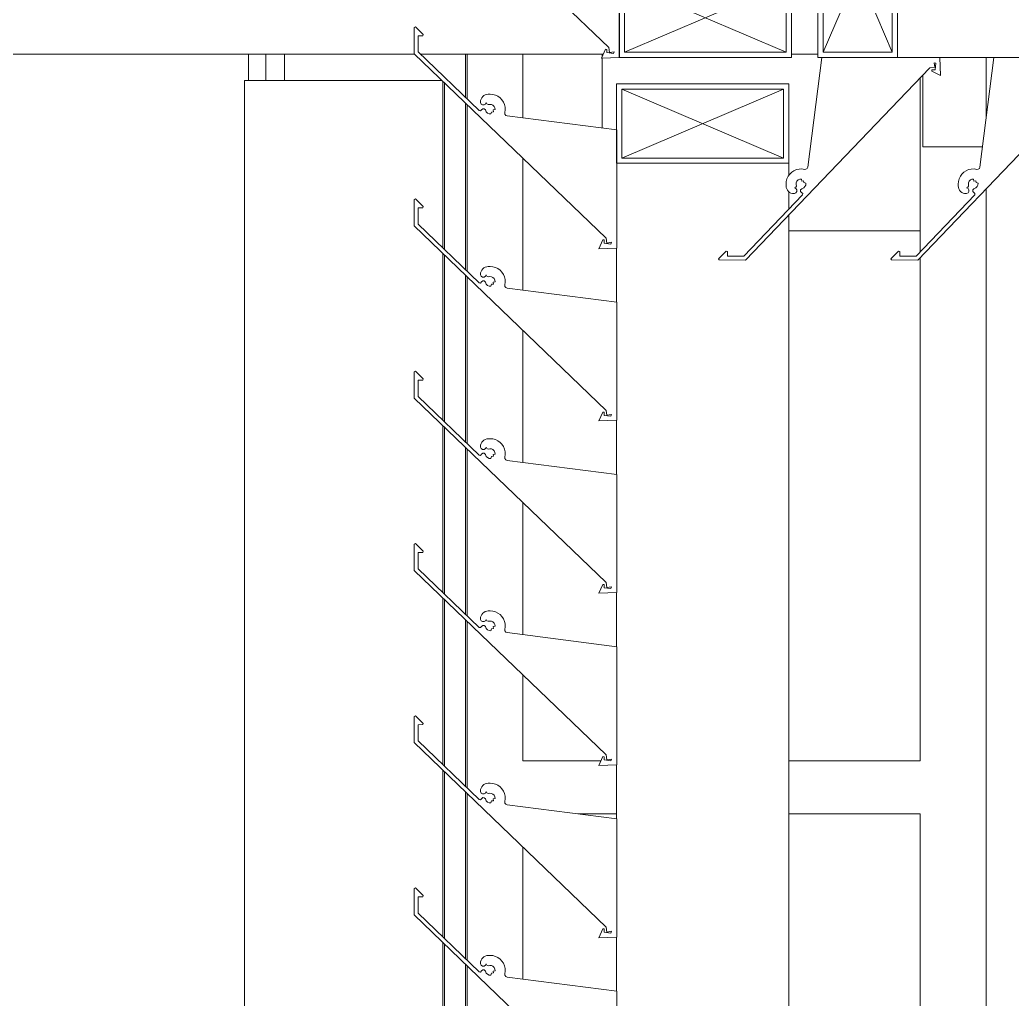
# Model space of a CAD drawing. Header units: millimetres. Extents: x -220592 to 404889, y -217665 to 38245.
# Drawn here: x 7563.084 to 7566.83, y -48113.593 to -48109.898 of the extents above; entities that cross this region are included whole.
import ezdxf

# ---------------------------------------------------------------- set-up
doc = ezdxf.new("R2010")
doc.units = ezdxf.units.MM
doc.linetypes.add('XKITLINE00', pattern=[0])
doc.layers.add('000 - 0_HIDE_OBJ_FRAMING_DEF_SUB_1', color=7, linetype='Continuous')
doc.layers.add('Part', color=7, linetype='Continuous', lineweight=0)

# ---------------------------------------------------------------- blocks, each defined once
blk = doc.blocks.new('*A13531')
at = {"layer": '000 - 0_HIDE_OBJ_FRAMING_DEF_SUB_1', "color": 7, "linetype": 'XKITLINE00', "lineweight": 0}
for p, q in [((-170.913334, 99.94836), (-170.913334, 100.175601)), ((-170.913334, 67.570805), (-170.913334, 99.680387))]:
    blk.add_line(p, q, dxfattribs=at)
blk = doc.blocks.new('*A13542')
at = {"layer": 'Part', "color": 7, "linetype": 'XKITLINE00', "lineweight": 0}
for p, q in [((-172.663349, 99.947415), (-172.663349, 100.188511)), ((-171.163349, 99.441698), (-171.163349, 100.096961)), ((-172.663349, 99.297415), (-172.663349, 99.796167)), ((-171.163349, 97.520764), (-171.163349, 99.420002)), ((-172.663349, 98.647415), (-172.663349, 99.146167)), ((-172.663349, 97.997415), (-172.663349, 98.496167)), ((-172.663349, 97.520764), (-172.663349, 97.846167)), ((-172.663349, 97.520764), (-172.368215, 97.520764)), ((-171.658652, 97.520764), (-171.163349, 97.520764))]:
    blk.add_line(p, q, dxfattribs=at)
blk = doc.blocks.new('*A13543')
at = {"layer": 'Part', "color": 7, "linetype": 'XKITLINE00', "lineweight": 0}
for p, q in [((-173.068143, 99.641486), (-173.072824, 99.639018)), ((-173.039494, 99.612598), (-173.068143, 99.641486)), ((-173.072824, 99.639018), (-173.073377, 99.539867)), ((-173.058341, 99.546233), (-173.057999, 99.60758)), ((-173.057999, 99.60758), (-173.040579, 99.607677)), ((-173.040579, 99.607677), (-173.039494, 99.612598)), ((-173.073377, 99.539867), (-172.348255, 98.843621)), ((-172.827326, 99.324831), (-173.058341, 99.546233)), ((-172.814002, 99.377895), (-172.817674, 99.373452)), ((-172.809549, 99.381553), (-172.814002, 99.377895)), ((-172.804479, 99.384293), (-172.809549, 99.381553)), ((-172.798978, 99.386012), (-172.804479, 99.384293)), ((-172.79325, 99.386648), (-172.798978, 99.386012)), ((-172.786451, 99.386746), (-172.79325, 99.386648)), ((-172.776238, 99.385961), (-172.786451, 99.386746)), ((-172.766337, 99.383338), (-172.776238, 99.385961)), ((-172.757074, 99.378965), (-172.766337, 99.383338)), ((-172.748758, 99.372986), (-172.757074, 99.378965)), ((-172.822163, 99.362893), (-172.822659, 99.355123)), ((-172.822659, 99.355123), (-172.820019, 99.349649)), ((-172.820428, 99.368389), (-172.822163, 99.362893)), ((-172.817674, 99.373452), (-172.820428, 99.368389)), ((-172.820019, 99.349649), (-172.814875, 99.346412)), ((-172.814875, 99.346412), (-172.808797, 99.3464)), ((-172.808797, 99.3464), (-172.803641, 99.349618)), ((-172.803641, 99.349618), (-172.800699, 99.35509)), ((-172.800699, 99.35509), (-172.798669, 99.350109)), ((-172.798669, 99.350109), (-172.793858, 99.347702)), ((-172.793858, 99.347702), (-172.78794, 99.348607)), ((-172.78794, 99.348607), (-172.78144, 99.348263)), ((-172.78144, 99.348263), (-172.775472, 99.345665)), ((-172.775472, 99.345665), (-172.77079, 99.341143)), ((-172.77079, 99.341143), (-172.767988, 99.335269)), ((-172.741662, 99.3656), (-172.748758, 99.372986)), ((-172.736022, 99.35705), (-172.741662, 99.3656)), ((-172.732024, 99.34762), (-172.736022, 99.35705)), ((-172.729801, 99.337621), (-172.732024, 99.34762)), ((-172.822166, 99.323739), (-172.827326, 99.324831)), ((-172.818512, 99.328366), (-172.822166, 99.323739)), ((-172.814048, 99.33222), (-172.818512, 99.328366)), ((-172.808154, 99.332014), (-172.814048, 99.33222)), ((-172.803971, 99.327857), (-172.808154, 99.332014)), ((-172.800857, 99.320283), (-172.803971, 99.327857)), ((-172.79619, 99.315497), (-172.800857, 99.320283)), ((-172.790114, 99.312707), (-172.79619, 99.315497)), ((-172.783442, 99.312284), (-172.790114, 99.312707)), ((-172.78112, 99.319675), (-172.783442, 99.312284)), ((-172.773955, 99.320619), (-172.78112, 99.319675)), ((-172.767418, 99.328785), (-172.775124, 99.327679)), ((-172.775124, 99.327679), (-172.773955, 99.320619)), ((-172.767988, 99.335269), (-172.767418, 99.328785)), ((-172.730912, 99.317251), (-172.729426, 99.327385)), ((-172.730672, 99.311728), (-172.730912, 99.317251)), ((-172.727536, 99.307177), (-172.730672, 99.311728)), ((-172.729426, 99.327385), (-172.729801, 99.337621)), ((-172.722461, 99.304987), (-172.727536, 99.307177)), ((-172.308455, 99.251957), (-172.722461, 99.304987)), ((-172.308462, 98.806287), (-172.308455, 99.251957)), ((-172.360613, 98.837152), (-172.376148, 98.803665)), ((-172.35549, 98.83674), (-172.360613, 98.837152)), ((-172.355361, 98.824549), (-172.35549, 98.83674)), ((-172.355361, 98.824549), (-172.330378, 98.821409)), ((-172.348255, 98.843621), (-172.345358, 98.825078)), ((-172.345358, 98.825078), (-172.328342, 98.827982)), ((-172.328342, 98.827982), (-172.330378, 98.821409)), ((-172.376148, 98.803665), (-172.308462, 98.806287))]:
    blk.add_line(p, q, dxfattribs=at)
blk = doc.blocks.new('*A13544')
at = {"layer": '000 - 0_HIDE_OBJ_FRAMING_DEF_SUB_1', "color": 7, "linetype": 'XKITLINE00', "lineweight": 0}
for p, q in [((-173.697937, 100.088511), (-173.697937, 100.188511)), ((-173.633058, 100.088511), (-173.633058, 100.188511)), ((-173.562852, 100.088511), (-173.562852, 100.188511)), ((-172.87913, 100.024479), (-172.87913, 100.188511)), ((-172.873025, 100.018628), (-172.873025, 100.188511)), ((-173.713199, 87.288511), (-173.713199, 100.088511)), ((-173.713199, 100.088511), (-172.967818, 100.088511)), ((-172.964598, 99.456391), (-172.964598, 100.08542)), ((-172.958493, 99.45054), (-172.958493, 100.079558)), ((-172.87913, 99.374479), (-172.87913, 100.003355)), ((-172.873025, 99.368628), (-172.873025, 99.997493)), ((-172.964598, 98.806391), (-172.964598, 99.43542)), ((-172.958493, 98.80054), (-172.958493, 99.429558)), ((-172.87913, 98.724479), (-172.87913, 99.353355)), ((-172.873025, 98.718628), (-172.873025, 99.347493)), ((-172.964598, 98.156391), (-172.964598, 98.78542)), ((-172.958493, 98.15054), (-172.958493, 98.779558)), ((-172.87913, 98.074479), (-172.87913, 98.703355)), ((-172.873025, 98.068628), (-172.873025, 98.697493)), ((-172.964598, 97.506391), (-172.964598, 98.13542)), ((-172.958493, 97.50054), (-172.958493, 98.129558)), ((-172.87913, 97.424479), (-172.87913, 98.053355)), ((-172.873025, 97.418628), (-172.873025, 98.047493)), ((-172.964598, 96.856391), (-172.964598, 97.48542)), ((-172.958493, 96.85054), (-172.958493, 97.479558)), ((-172.87913, 96.774479), (-172.87913, 97.403355)), ((-172.873025, 96.768628), (-172.873025, 97.397493)), ((-172.964598, 96.206391), (-172.964598, 96.83542)), ((-172.958493, 96.20054), (-172.958493, 96.829558)), ((-172.87913, 96.124479), (-172.87913, 96.753355)), ((-172.873025, 96.118628), (-172.873025, 96.747493))]:
    blk.add_line(p, q, dxfattribs=at)
blk = doc.blocks.new('*A13545')
at = {"layer": 'Part', "color": 7, "linetype": 'XKITLINE00', "lineweight": 0}
for p, q in [((-171.658652, 99.730736), (-171.658652, 99.776161)), ((-171.658652, 99.603111), (-171.658652, 99.669023)), ((-171.658652, 94.556275), (-171.658652, 99.581115)), ((-172.308652, 99.251982), (-172.308652, 99.456279)), ((-172.308652, 98.601982), (-172.308652, 98.806279)), ((-172.308652, 97.951982), (-172.308652, 98.156279)), ((-172.308652, 97.301982), (-172.308652, 97.506279)), ((-172.308652, 96.651982), (-172.308652, 96.856279))]:
    blk.add_line(p, q, dxfattribs=at)
blk = doc.blocks.new('*A13551')
at = {"layer": 'Part', "color": 7, "linetype": 'XKITLINE00', "lineweight": 0}
for p, q in [((-170.884201, 100.175799), (-170.937231, 99.761793)), ((-170.438531, 100.175791), (-170.884201, 100.175799)), ((-170.435909, 100.108106), (-170.438531, 100.175791)), ((-171.172111, 99.410877), (-170.475865, 100.135999)), ((-170.475865, 100.135999), (-170.457322, 100.138896)), ((-170.468984, 100.128764), (-170.469396, 100.123641)), ((-170.456793, 100.128893), (-170.468984, 100.128764)), ((-170.457322, 100.138896), (-170.460226, 100.155912)), ((-170.460226, 100.155912), (-170.453653, 100.153876)), ((-170.456793, 100.128893), (-170.453653, 100.153876)), ((-170.469396, 100.123641), (-170.435909, 100.108106)), ((-170.969865, 99.754453), (-170.979864, 99.75223)), ((-170.959629, 99.754828), (-170.969865, 99.754453)), ((-170.949495, 99.753342), (-170.959629, 99.754828)), ((-170.943972, 99.753581), (-170.949495, 99.753342)), ((-170.939421, 99.756718), (-170.943972, 99.753581)), ((-170.937231, 99.761793), (-170.939421, 99.756718)), ((-171.015582, 99.717917), (-171.018205, 99.708016)), ((-171.011209, 99.727179), (-171.015582, 99.717917)), ((-171.005231, 99.735496), (-171.011209, 99.727179)), ((-170.997844, 99.742592), (-171.005231, 99.735496)), ((-170.989294, 99.748232), (-170.997844, 99.742592)), ((-170.979864, 99.75223), (-170.989294, 99.748232)), ((-170.973387, 99.713464), (-170.967513, 99.716266)), ((-170.967513, 99.716266), (-170.961029, 99.716835)), ((-170.961029, 99.716835), (-170.959923, 99.709129)), ((-171.018205, 99.708016), (-171.01899, 99.697803)), ((-171.01899, 99.697803), (-171.018892, 99.691004)), ((-171.018892, 99.691004), (-171.018256, 99.685276)), ((-171.018256, 99.685276), (-171.016537, 99.679775)), ((-171.016537, 99.679775), (-171.013797, 99.674705)), ((-170.987334, 99.683555), (-170.982353, 99.685585)), ((-170.981862, 99.680613), (-170.987334, 99.683555)), ((-170.982353, 99.685585), (-170.979946, 99.690396)), ((-170.978644, 99.675456), (-170.981862, 99.680613)), ((-170.980851, 99.696314), (-170.980507, 99.702814)), ((-170.979946, 99.690396), (-170.980851, 99.696314)), ((-170.980507, 99.702814), (-170.977909, 99.708782)), ((-170.977909, 99.708782), (-170.973387, 99.713464)), ((-170.960101, 99.680283), (-170.964258, 99.6761)), ((-170.952527, 99.683397), (-170.960101, 99.680283)), ((-170.959923, 99.709129), (-170.952863, 99.710299)), ((-170.952863, 99.710299), (-170.951919, 99.703134)), ((-170.947741, 99.688064), (-170.952527, 99.683397)), ((-170.951919, 99.703134), (-170.944528, 99.700812)), ((-170.944951, 99.69414), (-170.947741, 99.688064)), ((-170.944528, 99.700812), (-170.944951, 99.69414)), ((-170.957075, 99.656928), (-171.178477, 99.425912)), ((-171.013797, 99.674705), (-171.010139, 99.670251)), ((-171.010139, 99.670251), (-171.005696, 99.66658)), ((-171.005696, 99.66658), (-171.000633, 99.663826)), ((-171.000633, 99.663826), (-170.995137, 99.662091)), ((-170.995137, 99.662091), (-170.987367, 99.661595)), ((-170.987367, 99.661595), (-170.981893, 99.664235)), ((-170.981893, 99.664235), (-170.978656, 99.669379)), ((-170.978656, 99.669379), (-170.978644, 99.675456)), ((-170.964258, 99.6761), (-170.964464, 99.670206)), ((-170.964464, 99.670206), (-170.96061, 99.665742)), ((-170.96061, 99.665742), (-170.955983, 99.662087)), ((-170.955983, 99.662087), (-170.957075, 99.656928)), ((-171.244842, 99.44476), (-171.27373, 99.416111)), ((-171.27373, 99.416111), (-171.271262, 99.41143)), ((-171.239921, 99.443675), (-171.244842, 99.44476)), ((-171.239824, 99.426255), (-171.239921, 99.443675)), ((-171.178477, 99.425912), (-171.239824, 99.426255)), ((-171.271262, 99.41143), (-171.172111, 99.410877))]:
    blk.add_line(p, q, dxfattribs=at)
blk = doc.blocks.new('*A13552')
at = {"layer": 'Part', "color": 7, "linetype": 'XKITLINE00', "lineweight": 0}
for p, q in [((-171.534201, 100.175799), (-171.587231, 99.761793)), ((-171.088531, 100.175791), (-171.534201, 100.175799)), ((-171.085909, 100.108106), (-171.088531, 100.175791)), ((-171.822111, 99.410877), (-171.125865, 100.135999)), ((-171.125865, 100.135999), (-171.107322, 100.138896)), ((-171.118984, 100.128764), (-171.119396, 100.123641)), ((-171.106793, 100.128893), (-171.118984, 100.128764)), ((-171.107322, 100.138896), (-171.110226, 100.155912)), ((-171.110226, 100.155912), (-171.103653, 100.153876)), ((-171.106793, 100.128893), (-171.103653, 100.153876)), ((-171.119396, 100.123641), (-171.085909, 100.108106)), ((-171.619865, 99.754453), (-171.629864, 99.75223)), ((-171.609629, 99.754828), (-171.619865, 99.754453)), ((-171.599495, 99.753342), (-171.609629, 99.754828)), ((-171.593972, 99.753581), (-171.599495, 99.753342)), ((-171.589421, 99.756718), (-171.593972, 99.753581)), ((-171.587231, 99.761793), (-171.589421, 99.756718)), ((-171.665582, 99.717917), (-171.668205, 99.708016)), ((-171.661209, 99.727179), (-171.665582, 99.717917)), ((-171.655231, 99.735496), (-171.661209, 99.727179)), ((-171.647844, 99.742592), (-171.655231, 99.735496)), ((-171.639294, 99.748232), (-171.647844, 99.742592)), ((-171.629864, 99.75223), (-171.639294, 99.748232)), ((-171.623387, 99.713464), (-171.617513, 99.716266)), ((-171.617513, 99.716266), (-171.611029, 99.716835)), ((-171.611029, 99.716835), (-171.609923, 99.709129)), ((-171.668205, 99.708016), (-171.66899, 99.697803)), ((-171.66899, 99.697803), (-171.668892, 99.691004)), ((-171.668892, 99.691004), (-171.668256, 99.685276)), ((-171.668256, 99.685276), (-171.666537, 99.679775)), ((-171.666537, 99.679775), (-171.663797, 99.674705)), ((-171.637334, 99.683555), (-171.632353, 99.685585)), ((-171.631862, 99.680613), (-171.637334, 99.683555)), ((-171.632353, 99.685585), (-171.629946, 99.690396)), ((-171.628644, 99.675456), (-171.631862, 99.680613)), ((-171.630851, 99.696314), (-171.630507, 99.702814)), ((-171.629946, 99.690396), (-171.630851, 99.696314)), ((-171.630507, 99.702814), (-171.627909, 99.708782)), ((-171.627909, 99.708782), (-171.623387, 99.713464)), ((-171.610101, 99.680283), (-171.614258, 99.6761)), ((-171.602527, 99.683397), (-171.610101, 99.680283)), ((-171.609923, 99.709129), (-171.602863, 99.710299)), ((-171.602863, 99.710299), (-171.601919, 99.703134)), ((-171.597741, 99.688064), (-171.602527, 99.683397)), ((-171.601919, 99.703134), (-171.594528, 99.700812)), ((-171.594951, 99.69414), (-171.597741, 99.688064)), ((-171.594528, 99.700812), (-171.594951, 99.69414)), ((-171.607075, 99.656928), (-171.828477, 99.425912)), ((-171.663797, 99.674705), (-171.660139, 99.670251)), ((-171.660139, 99.670251), (-171.655696, 99.66658)), ((-171.655696, 99.66658), (-171.650633, 99.663826)), ((-171.650633, 99.663826), (-171.645137, 99.662091)), ((-171.645137, 99.662091), (-171.637367, 99.661595)), ((-171.637367, 99.661595), (-171.631893, 99.664235)), ((-171.631893, 99.664235), (-171.628656, 99.669379)), ((-171.628656, 99.669379), (-171.628644, 99.675456)), ((-171.614258, 99.6761), (-171.614464, 99.670206)), ((-171.614464, 99.670206), (-171.61061, 99.665742)), ((-171.61061, 99.665742), (-171.605983, 99.662087)), ((-171.605983, 99.662087), (-171.607075, 99.656928)), ((-171.894842, 99.44476), (-171.92373, 99.416111)), ((-171.92373, 99.416111), (-171.921262, 99.41143)), ((-171.889921, 99.443675), (-171.894842, 99.44476)), ((-171.889824, 99.426255), (-171.889921, 99.443675)), ((-171.828477, 99.425912), (-171.889824, 99.426255)), ((-171.921262, 99.41143), (-171.822111, 99.410877))]:
    blk.add_line(p, q, dxfattribs=at)
blk = doc.blocks.new('*A13720')
at = {"layer": 'Part', "color": 7, "linetype": 'XKITLINE00', "lineweight": 0}
for p, q in [((-172.455279, 97.320764), (-172.308652, 97.320764)), ((-171.658652, 97.320764), (-171.163349, 97.320764)), ((-171.163349, 94.570764), (-171.163349, 97.320764)), ((-172.663349, 96.697415), (-172.663349, 97.196167))]:
    blk.add_line(p, q, dxfattribs=at)
blk = doc.blocks.new('*A13724')
at = {"layer": 'Part', "color": 7, "linetype": 'XKITLINE00', "lineweight": 0}
for p, q in [((-173.072824, 97.039018), (-173.073377, 96.939867)), ((-173.068143, 97.041486), (-173.072824, 97.039018)), ((-173.039494, 97.012598), (-173.068143, 97.041486)), ((-173.058341, 96.946233), (-173.057999, 97.00758)), ((-173.057999, 97.00758), (-173.040579, 97.007677)), ((-173.040579, 97.007677), (-173.039494, 97.012598)), ((-172.827326, 96.724831), (-173.058341, 96.946233)), ((-173.073377, 96.939867), (-172.348255, 96.243621)), ((-172.822163, 96.762893), (-172.822659, 96.755123)), ((-172.820428, 96.768389), (-172.822163, 96.762893)), ((-172.817674, 96.773452), (-172.820428, 96.768389)), ((-172.814002, 96.777895), (-172.817674, 96.773452)), ((-172.809549, 96.781553), (-172.814002, 96.777895)), ((-172.804479, 96.784293), (-172.809549, 96.781553)), ((-172.798978, 96.786012), (-172.804479, 96.784293)), ((-172.79325, 96.786648), (-172.798978, 96.786012)), ((-172.786451, 96.786746), (-172.79325, 96.786648)), ((-172.776238, 96.785961), (-172.786451, 96.786746)), ((-172.766337, 96.783338), (-172.776238, 96.785961)), ((-172.757074, 96.778965), (-172.766337, 96.783338)), ((-172.748758, 96.772986), (-172.757074, 96.778965)), ((-172.741662, 96.7656), (-172.748758, 96.772986)), ((-172.736022, 96.75705), (-172.741662, 96.7656)), ((-172.732024, 96.74762), (-172.736022, 96.75705)), ((-172.822166, 96.723739), (-172.827326, 96.724831)), ((-172.822659, 96.755123), (-172.820019, 96.749649)), ((-172.818512, 96.728366), (-172.822166, 96.723739)), ((-172.820019, 96.749649), (-172.814875, 96.746412)), ((-172.814048, 96.73222), (-172.818512, 96.728366)), ((-172.814875, 96.746412), (-172.808797, 96.7464)), ((-172.808154, 96.732014), (-172.814048, 96.73222)), ((-172.808797, 96.7464), (-172.803641, 96.749618)), ((-172.803971, 96.727857), (-172.808154, 96.732014)), ((-172.800857, 96.720283), (-172.803971, 96.727857)), ((-172.803641, 96.749618), (-172.800699, 96.75509)), ((-172.79619, 96.715497), (-172.800857, 96.720283)), ((-172.800699, 96.75509), (-172.798669, 96.750109)), ((-172.798669, 96.750109), (-172.793858, 96.747702)), ((-172.793858, 96.747702), (-172.78794, 96.748607)), ((-172.78794, 96.748607), (-172.78144, 96.748263)), ((-172.78112, 96.719675), (-172.783442, 96.712284)), ((-172.78144, 96.748263), (-172.775472, 96.745665)), ((-172.773955, 96.720619), (-172.78112, 96.719675)), ((-172.775472, 96.745665), (-172.77079, 96.741143)), ((-172.767418, 96.728785), (-172.775124, 96.727679)), ((-172.775124, 96.727679), (-172.773955, 96.720619)), ((-172.77079, 96.741143), (-172.767988, 96.735269)), ((-172.767988, 96.735269), (-172.767418, 96.728785)), ((-172.729801, 96.737621), (-172.732024, 96.74762)), ((-172.730912, 96.717251), (-172.729426, 96.727385)), ((-172.729426, 96.727385), (-172.729801, 96.737621)), ((-172.790114, 96.712707), (-172.79619, 96.715497)), ((-172.783442, 96.712284), (-172.790114, 96.712707)), ((-172.730672, 96.711728), (-172.730912, 96.717251)), ((-172.727536, 96.707177), (-172.730672, 96.711728)), ((-172.722461, 96.704987), (-172.727536, 96.707177)), ((-172.308455, 96.651957), (-172.722461, 96.704987)), ((-172.308462, 96.206287), (-172.308455, 96.651957)), ((-172.360613, 96.237152), (-172.376148, 96.203665)), ((-172.35549, 96.23674), (-172.360613, 96.237152)), ((-172.355361, 96.224549), (-172.35549, 96.23674)), ((-172.348255, 96.243621), (-172.345358, 96.225078)), ((-172.376148, 96.203665), (-172.308462, 96.206287)), ((-172.355361, 96.224549), (-172.330378, 96.221409)), ((-172.345358, 96.225078), (-172.328342, 96.227982)), ((-172.328342, 96.227982), (-172.330378, 96.221409))]:
    blk.add_line(p, q, dxfattribs=at)
blk = doc.blocks.new('*A13725')
at = {"layer": 'Part', "color": 7, "linetype": 'XKITLINE00', "lineweight": 0}
for p, q in [((-173.072824, 97.689018), (-173.073377, 97.589867)), ((-173.068143, 97.691486), (-173.072824, 97.689018)), ((-173.039494, 97.662598), (-173.068143, 97.691486)), ((-173.058341, 97.596233), (-173.057999, 97.65758)), ((-173.057999, 97.65758), (-173.040579, 97.657677)), ((-173.040579, 97.657677), (-173.039494, 97.662598)), ((-173.073377, 97.589867), (-172.348255, 96.893621)), ((-172.827326, 97.374831), (-173.058341, 97.596233)), ((-172.809549, 97.431553), (-172.814002, 97.427895)), ((-172.804479, 97.434293), (-172.809549, 97.431553)), ((-172.798978, 97.436012), (-172.804479, 97.434293)), ((-172.79325, 97.436648), (-172.798978, 97.436012)), ((-172.786451, 97.436746), (-172.79325, 97.436648)), ((-172.776238, 97.435961), (-172.786451, 97.436746)), ((-172.766337, 97.433338), (-172.776238, 97.435961)), ((-172.757074, 97.428965), (-172.766337, 97.433338)), ((-172.822163, 97.412893), (-172.822659, 97.405123)), ((-172.822659, 97.405123), (-172.820019, 97.399649)), ((-172.820428, 97.418389), (-172.822163, 97.412893)), ((-172.817674, 97.423452), (-172.820428, 97.418389)), ((-172.820019, 97.399649), (-172.814875, 97.396412)), ((-172.814002, 97.427895), (-172.817674, 97.423452)), ((-172.814875, 97.396412), (-172.808797, 97.3964)), ((-172.808797, 97.3964), (-172.803641, 97.399618)), ((-172.803641, 97.399618), (-172.800699, 97.40509)), ((-172.800699, 97.40509), (-172.798669, 97.400109)), ((-172.798669, 97.400109), (-172.793858, 97.397702)), ((-172.793858, 97.397702), (-172.78794, 97.398607)), ((-172.78794, 97.398607), (-172.78144, 97.398263)), ((-172.78144, 97.398263), (-172.775472, 97.395665)), ((-172.775472, 97.395665), (-172.77079, 97.391143)), ((-172.748758, 97.422986), (-172.757074, 97.428965)), ((-172.741662, 97.4156), (-172.748758, 97.422986)), ((-172.736022, 97.40705), (-172.741662, 97.4156)), ((-172.732024, 97.39762), (-172.736022, 97.40705)), ((-172.729801, 97.387621), (-172.732024, 97.39762)), ((-172.822166, 97.373739), (-172.827326, 97.374831)), ((-172.818512, 97.378366), (-172.822166, 97.373739)), ((-172.814048, 97.38222), (-172.818512, 97.378366)), ((-172.808154, 97.382014), (-172.814048, 97.38222)), ((-172.803971, 97.377857), (-172.808154, 97.382014)), ((-172.800857, 97.370283), (-172.803971, 97.377857)), ((-172.79619, 97.365497), (-172.800857, 97.370283)), ((-172.790114, 97.362707), (-172.79619, 97.365497)), ((-172.783442, 97.362284), (-172.790114, 97.362707)), ((-172.78112, 97.369675), (-172.783442, 97.362284)), ((-172.773955, 97.370619), (-172.78112, 97.369675)), ((-172.767418, 97.378785), (-172.775124, 97.377679)), ((-172.775124, 97.377679), (-172.773955, 97.370619)), ((-172.77079, 97.391143), (-172.767988, 97.385269)), ((-172.767988, 97.385269), (-172.767418, 97.378785)), ((-172.730912, 97.367251), (-172.729426, 97.377385)), ((-172.730672, 97.361728), (-172.730912, 97.367251)), ((-172.727536, 97.357177), (-172.730672, 97.361728)), ((-172.729426, 97.377385), (-172.729801, 97.387621)), ((-172.722461, 97.354987), (-172.727536, 97.357177)), ((-172.308455, 97.301957), (-172.722461, 97.354987)), ((-172.308462, 96.856287), (-172.308455, 97.301957)), ((-172.360613, 96.887152), (-172.376148, 96.853665)), ((-172.35549, 96.88674), (-172.360613, 96.887152)), ((-172.355361, 96.874549), (-172.35549, 96.88674)), ((-172.355361, 96.874549), (-172.330378, 96.871409)), ((-172.348255, 96.893621), (-172.345358, 96.875078)), ((-172.345358, 96.875078), (-172.328342, 96.877982)), ((-172.328342, 96.877982), (-172.330378, 96.871409)), ((-172.376148, 96.853665), (-172.308462, 96.856287))]:
    blk.add_line(p, q, dxfattribs=at)
blk = doc.blocks.new('*A13726')
at = {"layer": 'Part', "color": 7, "linetype": 'XKITLINE00', "lineweight": 0}
for p, q in [((-173.072824, 98.339018), (-173.073377, 98.239867)), ((-173.068143, 98.341486), (-173.072824, 98.339018)), ((-173.039494, 98.312598), (-173.068143, 98.341486)), ((-173.058341, 98.246233), (-173.057999, 98.30758)), ((-173.057999, 98.30758), (-173.040579, 98.307677)), ((-173.040579, 98.307677), (-173.039494, 98.312598)), ((-173.073377, 98.239867), (-172.348255, 97.543621)), ((-172.827326, 98.024831), (-173.058341, 98.246233)), ((-172.820428, 98.068389), (-172.822163, 98.062893)), ((-172.817674, 98.073452), (-172.820428, 98.068389)), ((-172.814002, 98.077895), (-172.817674, 98.073452)), ((-172.809549, 98.081553), (-172.814002, 98.077895)), ((-172.804479, 98.084293), (-172.809549, 98.081553)), ((-172.798978, 98.086012), (-172.804479, 98.084293)), ((-172.79325, 98.086648), (-172.798978, 98.086012)), ((-172.786451, 98.086746), (-172.79325, 98.086648)), ((-172.776238, 98.085961), (-172.786451, 98.086746)), ((-172.766337, 98.083338), (-172.776238, 98.085961)), ((-172.757074, 98.078965), (-172.766337, 98.083338)), ((-172.748758, 98.072986), (-172.757074, 98.078965)), ((-172.741662, 98.0656), (-172.748758, 98.072986)), ((-172.822163, 98.062893), (-172.822659, 98.055123)), ((-172.822659, 98.055123), (-172.820019, 98.049649)), ((-172.820019, 98.049649), (-172.814875, 98.046412)), ((-172.814048, 98.03222), (-172.818512, 98.028366)), ((-172.814875, 98.046412), (-172.808797, 98.0464)), ((-172.808154, 98.032014), (-172.814048, 98.03222)), ((-172.808797, 98.0464), (-172.803641, 98.049618)), ((-172.803971, 98.027857), (-172.808154, 98.032014)), ((-172.803641, 98.049618), (-172.800699, 98.05509)), ((-172.800699, 98.05509), (-172.798669, 98.050109)), ((-172.798669, 98.050109), (-172.793858, 98.047702)), ((-172.793858, 98.047702), (-172.78794, 98.048607)), ((-172.78794, 98.048607), (-172.78144, 98.048263)), ((-172.78144, 98.048263), (-172.775472, 98.045665)), ((-172.775472, 98.045665), (-172.77079, 98.041143)), ((-172.77079, 98.041143), (-172.767988, 98.035269)), ((-172.767988, 98.035269), (-172.767418, 98.028785)), ((-172.736022, 98.05705), (-172.741662, 98.0656)), ((-172.732024, 98.04762), (-172.736022, 98.05705)), ((-172.729801, 98.037621), (-172.732024, 98.04762)), ((-172.729426, 98.027385), (-172.729801, 98.037621)), ((-172.822166, 98.023739), (-172.827326, 98.024831)), ((-172.818512, 98.028366), (-172.822166, 98.023739)), ((-172.800857, 98.020283), (-172.803971, 98.027857)), ((-172.79619, 98.015497), (-172.800857, 98.020283)), ((-172.790114, 98.012707), (-172.79619, 98.015497)), ((-172.783442, 98.012284), (-172.790114, 98.012707)), ((-172.78112, 98.019675), (-172.783442, 98.012284)), ((-172.773955, 98.020619), (-172.78112, 98.019675)), ((-172.767418, 98.028785), (-172.775124, 98.027679)), ((-172.775124, 98.027679), (-172.773955, 98.020619)), ((-172.730912, 98.017251), (-172.729426, 98.027385)), ((-172.730672, 98.011728), (-172.730912, 98.017251)), ((-172.727536, 98.007177), (-172.730672, 98.011728)), ((-172.722461, 98.004987), (-172.727536, 98.007177)), ((-172.308455, 97.951957), (-172.722461, 98.004987)), ((-172.308462, 97.506287), (-172.308455, 97.951957)), ((-172.348255, 97.543621), (-172.345358, 97.525078)), ((-172.360613, 97.537152), (-172.376148, 97.503665)), ((-172.376148, 97.503665), (-172.308462, 97.506287)), ((-172.35549, 97.53674), (-172.360613, 97.537152)), ((-172.355361, 97.524549), (-172.35549, 97.53674)), ((-172.355361, 97.524549), (-172.330378, 97.521409)), ((-172.345358, 97.525078), (-172.328342, 97.527982)), ((-172.328342, 97.527982), (-172.330378, 97.521409))]:
    blk.add_line(p, q, dxfattribs=at)
blk = doc.blocks.new('*A13727')
at = {"layer": 'Part', "color": 7, "linetype": 'XKITLINE00', "lineweight": 0}
for p, q in [((-173.072824, 98.989018), (-173.073377, 98.889867)), ((-173.068143, 98.991486), (-173.072824, 98.989018)), ((-173.039494, 98.962598), (-173.068143, 98.991486)), ((-173.058341, 98.896233), (-173.057999, 98.95758)), ((-173.057999, 98.95758), (-173.040579, 98.957677)), ((-173.040579, 98.957677), (-173.039494, 98.962598)), ((-172.827326, 98.674831), (-173.058341, 98.896233)), ((-173.073377, 98.889867), (-172.348255, 98.193621)), ((-172.822163, 98.712893), (-172.822659, 98.705123)), ((-172.822659, 98.705123), (-172.820019, 98.699649)), ((-172.820428, 98.718389), (-172.822163, 98.712893)), ((-172.817674, 98.723452), (-172.820428, 98.718389)), ((-172.814002, 98.727895), (-172.817674, 98.723452)), ((-172.809549, 98.731553), (-172.814002, 98.727895)), ((-172.804479, 98.734293), (-172.809549, 98.731553)), ((-172.798978, 98.736012), (-172.804479, 98.734293)), ((-172.803641, 98.699618), (-172.800699, 98.70509)), ((-172.800699, 98.70509), (-172.798669, 98.700109)), ((-172.79325, 98.736648), (-172.798978, 98.736012)), ((-172.786451, 98.736746), (-172.79325, 98.736648)), ((-172.776238, 98.735961), (-172.786451, 98.736746)), ((-172.766337, 98.733338), (-172.776238, 98.735961)), ((-172.757074, 98.728965), (-172.766337, 98.733338)), ((-172.748758, 98.722986), (-172.757074, 98.728965)), ((-172.741662, 98.7156), (-172.748758, 98.722986)), ((-172.736022, 98.70705), (-172.741662, 98.7156)), ((-172.732024, 98.69762), (-172.736022, 98.70705)), ((-172.822166, 98.673739), (-172.827326, 98.674831)), ((-172.818512, 98.678366), (-172.822166, 98.673739)), ((-172.820019, 98.699649), (-172.814875, 98.696412)), ((-172.814048, 98.68222), (-172.818512, 98.678366)), ((-172.814875, 98.696412), (-172.808797, 98.6964)), ((-172.808154, 98.682014), (-172.814048, 98.68222)), ((-172.808797, 98.6964), (-172.803641, 98.699618)), ((-172.803971, 98.677857), (-172.808154, 98.682014)), ((-172.800857, 98.670283), (-172.803971, 98.677857)), ((-172.79619, 98.665497), (-172.800857, 98.670283)), ((-172.798669, 98.700109), (-172.793858, 98.697702)), ((-172.793858, 98.697702), (-172.78794, 98.698607)), ((-172.78794, 98.698607), (-172.78144, 98.698263)), ((-172.78112, 98.669675), (-172.783442, 98.662284)), ((-172.78144, 98.698263), (-172.775472, 98.695665)), ((-172.773955, 98.670619), (-172.78112, 98.669675)), ((-172.775472, 98.695665), (-172.77079, 98.691143)), ((-172.767418, 98.678785), (-172.775124, 98.677679)), ((-172.775124, 98.677679), (-172.773955, 98.670619)), ((-172.77079, 98.691143), (-172.767988, 98.685269)), ((-172.767988, 98.685269), (-172.767418, 98.678785)), ((-172.729801, 98.687621), (-172.732024, 98.69762)), ((-172.730912, 98.667251), (-172.729426, 98.677385)), ((-172.730672, 98.661728), (-172.730912, 98.667251)), ((-172.729426, 98.677385), (-172.729801, 98.687621)), ((-172.790114, 98.662707), (-172.79619, 98.665497)), ((-172.783442, 98.662284), (-172.790114, 98.662707)), ((-172.727536, 98.657177), (-172.730672, 98.661728)), ((-172.722461, 98.654987), (-172.727536, 98.657177)), ((-172.308455, 98.601957), (-172.722461, 98.654987)), ((-172.308462, 98.156287), (-172.308455, 98.601957)), ((-172.360613, 98.187152), (-172.376148, 98.153665)), ((-172.35549, 98.18674), (-172.360613, 98.187152)), ((-172.355361, 98.174549), (-172.35549, 98.18674)), ((-172.348255, 98.193621), (-172.345358, 98.175078)), ((-172.376148, 98.153665), (-172.308462, 98.156287)), ((-172.355361, 98.174549), (-172.330378, 98.171409)), ((-172.345358, 98.175078), (-172.328342, 98.177982)), ((-172.328342, 98.177982), (-172.330378, 98.171409))]:
    blk.add_line(p, q, dxfattribs=at)
blk = doc.blocks.new('*A13992')
at = {"layer": 'Part', "color": 7, "linetype": 'XKITLINE00', "lineweight": 0}
blk.add_line((-171.088523, 100.175601), (-170.884226, 100.175601), dxfattribs=at)
blk = doc.blocks.new('*A14109')
at = {"layer": '000 - 0_HIDE_OBJ_FRAMING_DEF_SUB_1', "color": 7, "linetype": 'XKITLINE00', "lineweight": 0}
for p, q in [((-184.211249, 100.188511), (-173.071965, 100.188511)), ((-173.050284, 100.188511), (-172.358942, 100.188511)), ((-171.648652, 100.188511), (-171.548605, 100.188511))]:
    blk.add_line(p, q, dxfattribs=at)
blk = doc.blocks.new('*A14125')
at = {"layer": 'Part', "color": 7, "linetype": 'XKITLINE00', "lineweight": 0}
for p, q in [((-172.298652, 100.175575), (-172.298652, 100.475575)), ((-171.648652, 100.475575), (-172.298652, 100.475575)), ((-171.648652, 100.175575), (-171.648652, 100.475575)), ((-172.278652, 100.195575), (-171.668652, 100.455575)), ((-172.278652, 100.455575), (-171.668652, 100.195575)), ((-172.278652, 100.195575), (-172.278652, 100.455575)), ((-172.278652, 100.455575), (-171.668652, 100.455575)), ((-171.668652, 100.455575), (-171.668652, 100.195575)), ((-172.298652, 100.175575), (-171.648652, 100.175575)), ((-171.668652, 100.195575), (-172.278652, 100.195575))]:
    blk.add_line(p, q, dxfattribs=at)
blk = doc.blocks.new('*A14130')
at = {"layer": 'Part', "color": 7, "linetype": 'XKITLINE00', "lineweight": 0}
for p, q in [((-171.153365, 102.538471), (-170.913334, 102.538471)), ((-171.153365, 100.825601), (-171.153365, 102.538471)), ((-171.153365, 99.838471), (-171.153365, 100.107359)), ((-170.927409, 99.838471), (-171.153365, 99.838471))]:
    blk.add_line(p, q, dxfattribs=at)
blk = doc.blocks.new('*A14135')
at = {"layer": 'Part', "color": 7, "linetype": 'XKITLINE00', "lineweight": 0}
for p, q in [((-172.363349, 100.179013), (-172.363349, 100.188511)), ((-172.363349, 99.908988), (-172.363349, 100.173088)), ((-171.163349, 100.096961), (-171.163349, 99.520764)), ((-171.163349, 99.520764), (-171.658652, 99.520764))]:
    blk.add_line(p, q, dxfattribs=at)
blk = doc.blocks.new('*A14151')
at = {"layer": 'Part', "color": 7, "linetype": 'XKITLINE00', "lineweight": 0}
for p, q in [((-171.248605, 100.825601), (-171.548605, 100.825601)), ((-171.548605, 100.825601), (-171.548605, 100.175601)), ((-171.528605, 100.195601), (-171.268605, 100.805601)), ((-171.268605, 100.195601), (-171.528605, 100.805601)), ((-171.528605, 100.195601), (-171.528605, 100.805601)), ((-171.528605, 100.805601), (-171.268605, 100.805601)), ((-171.268605, 100.805601), (-171.268605, 100.195601)), ((-171.248605, 100.175601), (-171.248605, 100.825601)), ((-171.548605, 100.175601), (-171.248605, 100.175601)), ((-171.268605, 100.195601), (-171.528605, 100.195601))]:
    blk.add_line(p, q, dxfattribs=at)
blk = doc.blocks.new('*A14167')
at = {"layer": 'Part', "color": 7, "linetype": 'XKITLINE00', "lineweight": 0}
for p, q in [((-173.072824, 100.289018), (-173.073377, 100.189867)), ((-173.068143, 100.291486), (-173.072824, 100.289018)), ((-173.039494, 100.262598), (-173.068143, 100.291486)), ((-173.058341, 100.196233), (-173.057999, 100.25758)), ((-173.057999, 100.25758), (-173.040579, 100.257677)), ((-173.040579, 100.257677), (-173.039494, 100.262598)), ((-173.073377, 100.189867), (-172.348255, 99.493621)), ((-172.827326, 99.974831), (-173.058341, 100.196233)), ((-172.820428, 100.018389), (-172.822163, 100.012893)), ((-172.817674, 100.023452), (-172.820428, 100.018389)), ((-172.814002, 100.027895), (-172.817674, 100.023452)), ((-172.809549, 100.031553), (-172.814002, 100.027895)), ((-172.804479, 100.034293), (-172.809549, 100.031553)), ((-172.798978, 100.036012), (-172.804479, 100.034293)), ((-172.79325, 100.036648), (-172.798978, 100.036012)), ((-172.786451, 100.036746), (-172.79325, 100.036648)), ((-172.776238, 100.035961), (-172.786451, 100.036746)), ((-172.766337, 100.033338), (-172.776238, 100.035961)), ((-172.757074, 100.028965), (-172.766337, 100.033338)), ((-172.748758, 100.022986), (-172.757074, 100.028965)), ((-172.741662, 100.0156), (-172.748758, 100.022986)), ((-172.736022, 100.00705), (-172.741662, 100.0156)), ((-172.822163, 100.012893), (-172.822659, 100.005123)), ((-172.822659, 100.005123), (-172.820019, 99.999649)), ((-172.818512, 99.978366), (-172.822166, 99.973739)), ((-172.820019, 99.999649), (-172.814875, 99.996412)), ((-172.814048, 99.98222), (-172.818512, 99.978366)), ((-172.814875, 99.996412), (-172.808797, 99.9964)), ((-172.808154, 99.982014), (-172.814048, 99.98222)), ((-172.808797, 99.9964), (-172.803641, 99.999618)), ((-172.803971, 99.977857), (-172.808154, 99.982014)), ((-172.800857, 99.970283), (-172.803971, 99.977857)), ((-172.803641, 99.999618), (-172.800699, 100.00509)), ((-172.800699, 100.00509), (-172.798669, 100.000109)), ((-172.798669, 100.000109), (-172.793858, 99.997702)), ((-172.793858, 99.997702), (-172.78794, 99.998607)), ((-172.78794, 99.998607), (-172.78144, 99.998263)), ((-172.78144, 99.998263), (-172.775472, 99.995665)), ((-172.775472, 99.995665), (-172.77079, 99.991143)), ((-172.767418, 99.978785), (-172.775124, 99.977679)), ((-172.775124, 99.977679), (-172.773955, 99.970619)), ((-172.77079, 99.991143), (-172.767988, 99.985269)), ((-172.767988, 99.985269), (-172.767418, 99.978785)), ((-172.732024, 99.99762), (-172.736022, 100.00705)), ((-172.729801, 99.987621), (-172.732024, 99.99762)), ((-172.730912, 99.967251), (-172.729426, 99.977385)), ((-172.729426, 99.977385), (-172.729801, 99.987621)), ((-172.822166, 99.973739), (-172.827326, 99.974831)), ((-172.79619, 99.965497), (-172.800857, 99.970283)), ((-172.790114, 99.962707), (-172.79619, 99.965497)), ((-172.783442, 99.962284), (-172.790114, 99.962707)), ((-172.78112, 99.969675), (-172.783442, 99.962284)), ((-172.773955, 99.970619), (-172.78112, 99.969675)), ((-172.730672, 99.961728), (-172.730912, 99.967251)), ((-172.727536, 99.957177), (-172.730672, 99.961728)), ((-172.722461, 99.954987), (-172.727536, 99.957177)), ((-172.308455, 99.901957), (-172.722461, 99.954987)), ((-172.308462, 99.456287), (-172.308455, 99.901957)), ((-172.348255, 99.493621), (-172.345358, 99.475078)), ((-172.360613, 99.487152), (-172.376148, 99.453665)), ((-172.376148, 99.453665), (-172.308462, 99.456287)), ((-172.35549, 99.48674), (-172.360613, 99.487152)), ((-172.355361, 99.474549), (-172.35549, 99.48674)), ((-172.355361, 99.474549), (-172.330378, 99.471409)), ((-172.345358, 99.475078), (-172.328342, 99.477982)), ((-172.328342, 99.477982), (-172.330378, 99.471409))]:
    blk.add_line(p, q, dxfattribs=at)
blk = doc.blocks.new('*A14168')
at = {"layer": 'Part', "color": 7, "linetype": 'XKITLINE00', "lineweight": 0}
for p, q in [((-172.308652, 99.776161), (-172.308652, 100.076161)), ((-171.658652, 100.076161), (-172.308652, 100.076161)), ((-172.288652, 99.796161), (-171.678652, 100.056161)), ((-172.288652, 100.056161), (-171.678652, 99.796161)), ((-172.288652, 99.796161), (-172.288652, 100.056161)), ((-172.288652, 100.056161), (-171.678652, 100.056161)), ((-171.678652, 100.056161), (-171.678652, 99.796161)), ((-171.658652, 99.776161), (-171.658652, 100.076161)), ((-171.678652, 99.796161), (-172.288652, 99.796161)), ((-172.308652, 99.776161), (-171.658652, 99.776161))]:
    blk.add_line(p, q, dxfattribs=at)
blk = doc.blocks.new('*A14169')
at = {"layer": 'Part', "color": 7, "linetype": 'XKITLINE00', "lineweight": 0}
for p, q in [((-173.062824, 101.008333), (-173.063377, 100.909182)), ((-173.058143, 101.010801), (-173.062824, 101.008333)), ((-173.029494, 100.981912), (-173.058143, 101.010801)), ((-173.048341, 100.915548), (-173.047999, 100.976894)), ((-173.047999, 100.976894), (-173.030579, 100.976992)), ((-173.030579, 100.976992), (-173.029494, 100.981912)), ((-172.817326, 100.694146), (-173.048341, 100.915548)), ((-173.063377, 100.909182), (-172.338255, 100.212936)), ((-172.812163, 100.732208), (-172.812659, 100.724438)), ((-172.810428, 100.737704), (-172.812163, 100.732208)), ((-172.807674, 100.742767), (-172.810428, 100.737704)), ((-172.804002, 100.747209), (-172.807674, 100.742767)), ((-172.799549, 100.750868), (-172.804002, 100.747209)), ((-172.794479, 100.753608), (-172.799549, 100.750868)), ((-172.788978, 100.755327), (-172.794479, 100.753608)), ((-172.78325, 100.755963), (-172.788978, 100.755327)), ((-172.776451, 100.756061), (-172.78325, 100.755963)), ((-172.766238, 100.755276), (-172.776451, 100.756061)), ((-172.756337, 100.752653), (-172.766238, 100.755276)), ((-172.747074, 100.74828), (-172.756337, 100.752653)), ((-172.738758, 100.742301), (-172.747074, 100.74828)), ((-172.731662, 100.734915), (-172.738758, 100.742301)), ((-172.726022, 100.726365), (-172.731662, 100.734915)), ((-172.722024, 100.716934), (-172.726022, 100.726365)), ((-172.812166, 100.693053), (-172.817326, 100.694146)), ((-172.812659, 100.724438), (-172.810019, 100.718964)), ((-172.808512, 100.697681), (-172.812166, 100.693053)), ((-172.810019, 100.718964), (-172.804875, 100.715727)), ((-172.804048, 100.701535), (-172.808512, 100.697681)), ((-172.804875, 100.715727), (-172.798797, 100.715715)), ((-172.798154, 100.701329), (-172.804048, 100.701535)), ((-172.798797, 100.715715), (-172.793641, 100.718933)), ((-172.793971, 100.697172), (-172.798154, 100.701329)), ((-172.790857, 100.689598), (-172.793971, 100.697172)), ((-172.793641, 100.718933), (-172.790699, 100.724405)), ((-172.78619, 100.684812), (-172.790857, 100.689598)), ((-172.790699, 100.724405), (-172.788669, 100.719424)), ((-172.788669, 100.719424), (-172.783858, 100.717016)), ((-172.783858, 100.717016), (-172.77794, 100.717922)), ((-172.77794, 100.717922), (-172.77144, 100.717578)), ((-172.77112, 100.68899), (-172.773442, 100.681599)), ((-172.77144, 100.717578), (-172.765472, 100.71498)), ((-172.763955, 100.689934), (-172.77112, 100.68899)), ((-172.765472, 100.71498), (-172.76079, 100.710458)), ((-172.757418, 100.6981), (-172.765124, 100.696994)), ((-172.765124, 100.696994), (-172.763955, 100.689934)), ((-172.76079, 100.710458), (-172.757988, 100.704583)), ((-172.757988, 100.704583), (-172.757418, 100.6981)), ((-172.719801, 100.706936), (-172.722024, 100.716934)), ((-172.720912, 100.686565), (-172.719426, 100.6967)), ((-172.719426, 100.6967), (-172.719801, 100.706936)), ((-172.780114, 100.682021), (-172.78619, 100.684812)), ((-172.773442, 100.681599), (-172.780114, 100.682021)), ((-172.720672, 100.681043), (-172.720912, 100.686565)), ((-172.717536, 100.676492), (-172.720672, 100.681043)), ((-172.712461, 100.674302), (-172.717536, 100.676492)), ((-172.298455, 100.621272), (-172.712461, 100.674302)), ((-172.298462, 100.175601), (-172.298455, 100.621272)), ((-172.350613, 100.206467), (-172.366148, 100.172979)), ((-172.34549, 100.206054), (-172.350613, 100.206467)), ((-172.345361, 100.193864), (-172.34549, 100.206054)), ((-172.338255, 100.212936), (-172.335358, 100.194392)), ((-172.366148, 100.172979), (-172.298462, 100.175601)), ((-172.345361, 100.193864), (-172.320378, 100.190724)), ((-172.335358, 100.194392), (-172.318342, 100.197296)), ((-172.318342, 100.197296), (-172.320378, 100.190724))]:
    blk.add_line(p, q, dxfattribs=at)

msp = doc.modelspace()

# ---------------------------------------------------------------- block references
at = {"color": 7, "lineweight": 0}
for name in ['*A13542', '*A13531', '*A14130', '*A14109', '*A14169', '*A14151', '*A13992', '*A14125', '*A14167', '*A13544', '*A14135', '*A13552', '*A13551', '*A14168', '*A13545', '*A13543', '*A13727', '*A13726', '*A13725', '*A13720', '*A13724']:
    msp.add_blockref(name, (7737.6457, -48210.2152), dxfattribs=at)

doc.saveas('drawing.dxf')
